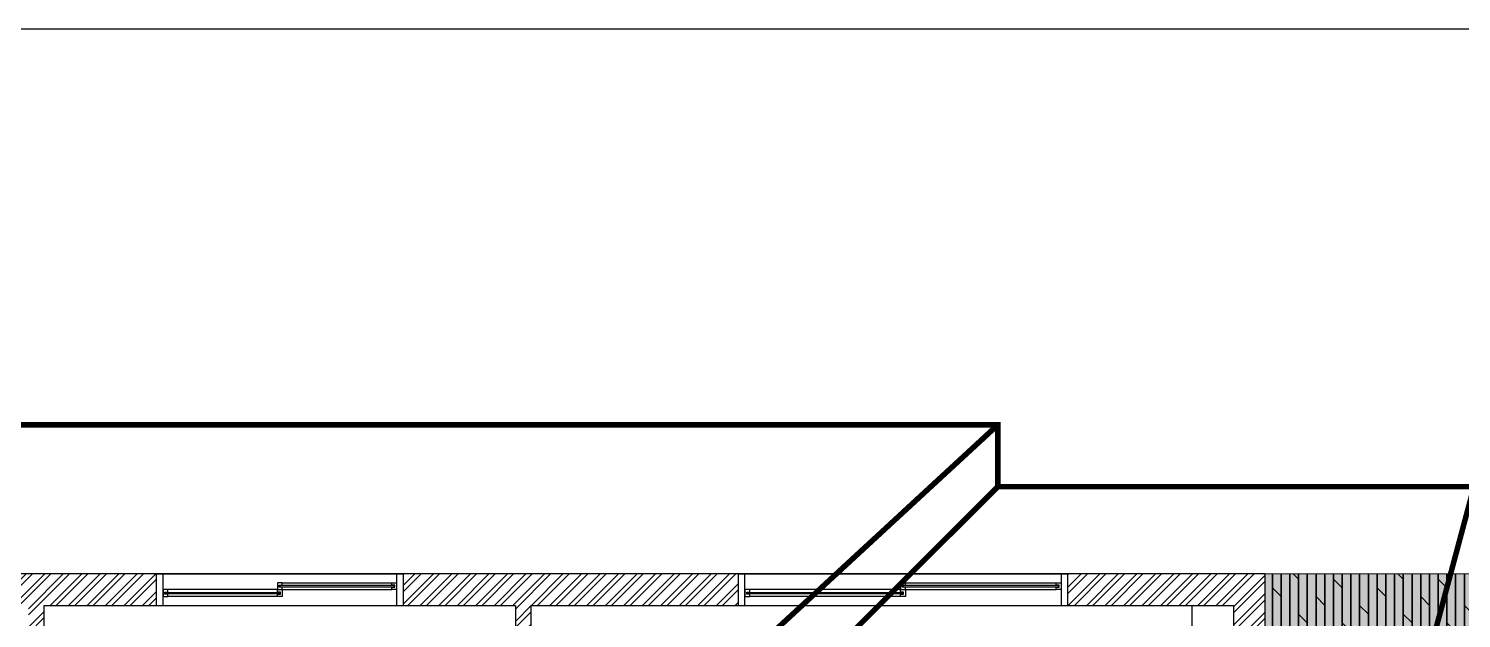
# Model space of a CAD drawing. Header units: millimetres. Extents: x 0 to 59560, y 0 to 21447.
# Drawn here: x 13601 to 24027, y 17153 to 21447 of the extents above; entities that cross this region are included whole.
import ezdxf

# ---------------------------------------------------------------- set-up
doc = ezdxf.new("R2010")
doc.units = ezdxf.units.MM
doc.header["$LTSCALE"] = 150
doc.linetypes.add('DASHED', pattern=[0.75, 0.5, -0.25])
for name, color, linetype in [('ad-Elevation 10', 8, 'Continuous'), ('ad-Furniture', 8, 'Continuous'), ('ad-Glass Sectionline', 140, 'Continuous'), ('ad-Verandah', 33, 'Continuous'), ('ad-Wall', 240, 'Continuous'), ('ad-Wall hatch', 8, 'Continuous')]:
    doc.layers.add(name, color=color, linetype=linetype)
doc.layers.add('ad-Landscape', color=7, linetype='Continuous', lineweight=35, true_color=0x007f00)
doc.layers.add('ad-Primary Roof', color=5, linetype='Continuous', true_color=0x0000ff)
doc.layers.add('ad-Secondary Roof', color=6, linetype='Continuous', true_color=0xff00ff)

# ---------------------------------------------------------------- blocks, each defined once
blk = doc.blocks.new('zw$FB80')
at = {"layer": 'ad-Furniture', "ltscale": 0.125}
for p, q in [((-100, -1273), (-100, -2573)), ((-100, -1273), (-50, -1273)), ((-50, -1273), (-50, -2573)), ((-50, -1408), (0, -1542)), ((0, -1542), (0, -2306)), ((-50, -2440), (0, -2306)), ((-100, -2573), (-50, -2573))]:
    blk.add_line(p, q, dxfattribs=at)
blk.add_lwpolyline([(0, -3050), (-100, -3050, -0.414214), (-300, -2850), (-300, 0)], format="xyb", dxfattribs=at)
blk = doc.blocks.new('$ZCDB_AUDIT_GENERATED_C77D')
blk.add_wipeout([(0, 230), (2400, 230), (2400, 0), (0, 0)]).dxf.layer = 'ad-Elevation 10'
at = {"layer": 'ad-Elevation 10'}
for points in [[(2400, 230), (0, 230)], [(2400, 0), (0, 0)]]:
    blk.add_lwpolyline(points, dxfattribs=at)
for points in [[(50, 0), (50, 230), (0, 230), (0, 0)], [(2350, 0), (2400, 0), (2400, 230), (2350, 230)], [(85, 83), (85, 65), (50, 65), (50, 115), (85, 115), (85, 97), (63, 97), (63, 83)], [(1217.5, 133), (1217.5, 115), (1182.5, 115), (1182.5, 165), (1217.5, 165), (1217.5, 147), (1195.5, 147), (1195.5, 133)], [(1182.5, 83), (1182.5, 65), (1217.5, 65), (1217.5, 115), (1182.5, 115), (1182.5, 97), (1204.5, 97), (1204.5, 83)], [(2315, 133), (2315, 115), (2350, 115), (2350, 165), (2315, 165), (2315, 147), (2337, 147), (2337, 133)]]:
    blk.add_lwpolyline(points, close=True, dxfattribs=at)
at = {"layer": 'ad-Glass Sectionline'}
for points in [[(1182.5, 115), (85, 115)], [(1217.5, 165), (2315, 165)], [(1217.5, 115), (2315, 115)], [(1182.5, 65), (85, 65)]]:
    blk.add_lwpolyline(points, dxfattribs=at)
for points in [[(1200, 145), (2335, 145), (2335, 135), (1200, 135)], [(1200, 95), (65, 95), (65, 85), (1200, 85)]]:
    blk.add_lwpolyline(points, close=True, dxfattribs=at)
blk = doc.blocks.new('*U59')
blk.add_blockref('$ZCDB_AUDIT_GENERATED_C77D', (0, 0))
blk = doc.blocks.new('$ZCDB_AUDIT_GENERATED_C7A3')
blk.add_wipeout([(0, 230), (1800, 230), (1800, 0), (0, 0)]).dxf.layer = 'ad-Elevation 10'
at = {"layer": 'ad-Elevation 10'}
for points in [[(1800, 230), (0, 230)], [(1800, 0), (0, 0)]]:
    blk.add_lwpolyline(points, dxfattribs=at)
for points in [[(50, 0), (50, 230), (0, 230), (0, 0)], [(1750, 0), (1800, 0), (1800, 230), (1750, 230)], [(85, 83), (85, 65), (50, 65), (50, 115), (85, 115), (85, 97), (63, 97), (63, 83)], [(917.5, 133), (917.5, 115), (882.5, 115), (882.5, 165), (917.5, 165), (917.5, 147), (895.5, 147), (895.5, 133)], [(882.5, 83), (882.5, 65), (917.5, 65), (917.5, 115), (882.5, 115), (882.5, 97), (904.5, 97), (904.5, 83)], [(1715, 133), (1715, 115), (1750, 115), (1750, 165), (1715, 165), (1715, 147), (1737, 147), (1737, 133)]]:
    blk.add_lwpolyline(points, close=True, dxfattribs=at)
at = {"layer": 'ad-Glass Sectionline'}
for points in [[(882.5, 115), (85, 115)], [(917.5, 165), (1715, 165)], [(917.5, 115), (1715, 115)], [(882.5, 65), (85, 65)]]:
    blk.add_lwpolyline(points, dxfattribs=at)
for points in [[(900, 145), (1735, 145), (1735, 135), (900, 135)], [(900, 95), (65, 95), (65, 85), (900, 85)]]:
    blk.add_lwpolyline(points, close=True, dxfattribs=at)
blk = doc.blocks.new('*U64')
blk.add_blockref('$ZCDB_AUDIT_GENERATED_C7A3', (0, 0))
blk = doc.blocks.new('zw$B3AA')
at = {"rotation": 180}
blk.add_blockref('*U64', (4525, 230), dxfattribs=at)
blk = doc.blocks.new('zw$5E5B')
at = {"transparency": 33554559}
h = blk.add_hatch(color=43, dxfattribs=at)
h.dxf.hatch_style = 1
h.paths.add_polyline_path([(0, 0), (1520, 0), (1520, -4925), (0, -4925)])
at = {"layer": 'ad-Landscape', "transparency": 33554687}
h = blk.add_hatch(dxfattribs=at)
h.set_pattern_fill('DOLMIT', color=44, scale=10, angle=90)
h.set_pattern_definition([(90, (935, -10946.34), (-63.5, 5e-14), []), (135, (935, -10946.34), (-127, -127), [89.8026, -179.605])])
h.paths.add_polyline_path([(0, 0), (1520, 0), (1520, -4925), (0, -4925)])
at = {"layer": 'ad-Verandah', "lineweight": 9}
blk.add_lwpolyline([(0, 0), (1520, 0), (1520, -4925), (0, -4925)], close=True, dxfattribs=at)
blk = doc.blocks.new('zw$821')
at = {"layer": 'ad-Primary Roof', "linetype": 'DASHED', "ltscale": 2, "const_width": 40}
for points in [[(2800, 600), (2800, 1050), (16380, 1050), (16380, 600)], [(16380, 1050), (9665, -5150), (2800, 1050)]]:
    blk.add_lwpolyline(points, dxfattribs=at)
at = {"layer": 'ad-Secondary Roof', "linetype": 'DASHED', "ltscale": 2, "const_width": 40}
for points in [[(16380, 600), (13300, -2480), (16380, -5560)], [(16380, -5560), (19845, -5560), (19845, 600), (16380, 600)], [(19845, 600), (19020, -2480), (19845, -5560)]]:
    blk.add_lwpolyline(points, dxfattribs=at)

msp = doc.modelspace()

# ---------------------------------------------------------------- hatches: boundary and pattern name
at = {"layer": 'ad-Wall hatch'}
h = msp.add_hatch(dxfattribs=at)
h.set_pattern_fill('ANSI32', color=256, scale=10)
h.set_pattern_definition([(45, (4273.8, 3722.27), (-67.35192, 67.35192), []), (45, (4318.7, 3722.27), (-67.35192, 67.35192), [])])
h.paths.add_polyline_path([(18464, 8252), (18464, 8582), (9004, 8582), (9004, 8352), (9309, 8352), (9309, 7652), (9424, 7652), (9424, 8352), (12624, 8352), (12624, 6852), (11124, 6852), (11124, 6737), (12624, 6737), (12624, 3952), (9424, 3952), (9424, 6737), (10324, 6737), (10324, 6852), (9309, 6852), (9309, 3952), (4654, 3952), (4654, 8352), (8104, 8352), (8104, 8582), (7904, 8582), (7904, 12552), (8104, 12552), (8104, 12782), (4654, 12782), (4654, 17247), (9004, 17247), (9004, 14372), (10124, 14372), (10124, 14487), (9119, 14487), (9119, 17247), (11574, 17247), (11574, 14487), (10924, 14487), (10924, 14372), (11574, 14372), (11574, 12667), (9119, 12667), (9119, 13277), (9004, 13277), (9004, 12552), (13814, 12552), (13814, 12782), (13714, 12782), (13714, 13597), (13599, 13597), (13599, 12782), (11804, 12782), (11804, 17247), (13599, 17247), (13599, 14397), (13714, 14397), (13714, 17247), (17144, 17247), (17144, 12782), (14714, 12782), (14714, 12552), (17259, 12552), (17259, 17247), (22369, 17247), (22369, 14127), (22599, 14127), (22599, 17477), (4424, 17477), (4424, 12552), (7674, 12552), (7674, 8582), (4424, 8582), (4424, 3722), (12854, 3722), (12854, 8352), (18234, 8352), (18234, 8252)])
h.paths.add_polyline_path([(18464, 7402), (18234, 7402), (18234, 3722), (19164, 3722), (19164, 3952), (18464, 3952)])
h.paths.add_polyline_path([(20014, 3722), (22599, 3722), (22599, 8582), (20054, 8582), (20054, 12552), (22599, 12552), (22599, 12927), (22369, 12927), (22369, 12782), (19824, 12782), (19824, 8352), (22369, 8352), (22369, 3952), (20014, 3952)])

# ---------------------------------------------------------------- linework, layer by layer
msp.add_lwpolyline([(0, 21447), (28329, 21447), (28329, 0), (0, 0)], close=True)

# ---------------------------------------------------------------- block references
msp.add_blockref('zw$5E5B', (22599, 17477))
at = {"layer": 'ad-Furniture'}
msp.add_blockref('zw$FB80', (22369, 17247), dxfattribs=at)

# ---------------------------------------------------------------- next in the draw order: block references
for name, p, rotation in [('zw$B3AA', (11804, 17247), 360), ('*U59', (21164, 17477), 180)]:
    msp.add_blockref(name, p, dxfattribs=dict(rotation=rotation))

# ---------------------------------------------------------------- next in the draw order: linework, layer by layer
at = {"layer": 'ad-Wall'}
msp.add_lwpolyline([(13599, 14397), (13714, 14397), (13714, 17247), (17144, 17247), (17144, 12782), (14714, 12782), (14714, 12552), (17259, 12552), (17259, 17247), (22369, 17247), (22369, 14127), (22599, 14127), (22599, 17477), (4424, 17477)], dxfattribs=at)

# ---------------------------------------------------------------- next in the draw order: block references
msp.add_blockref('zw$821', (4274, 17512))

doc.saveas('drawing.dxf')
